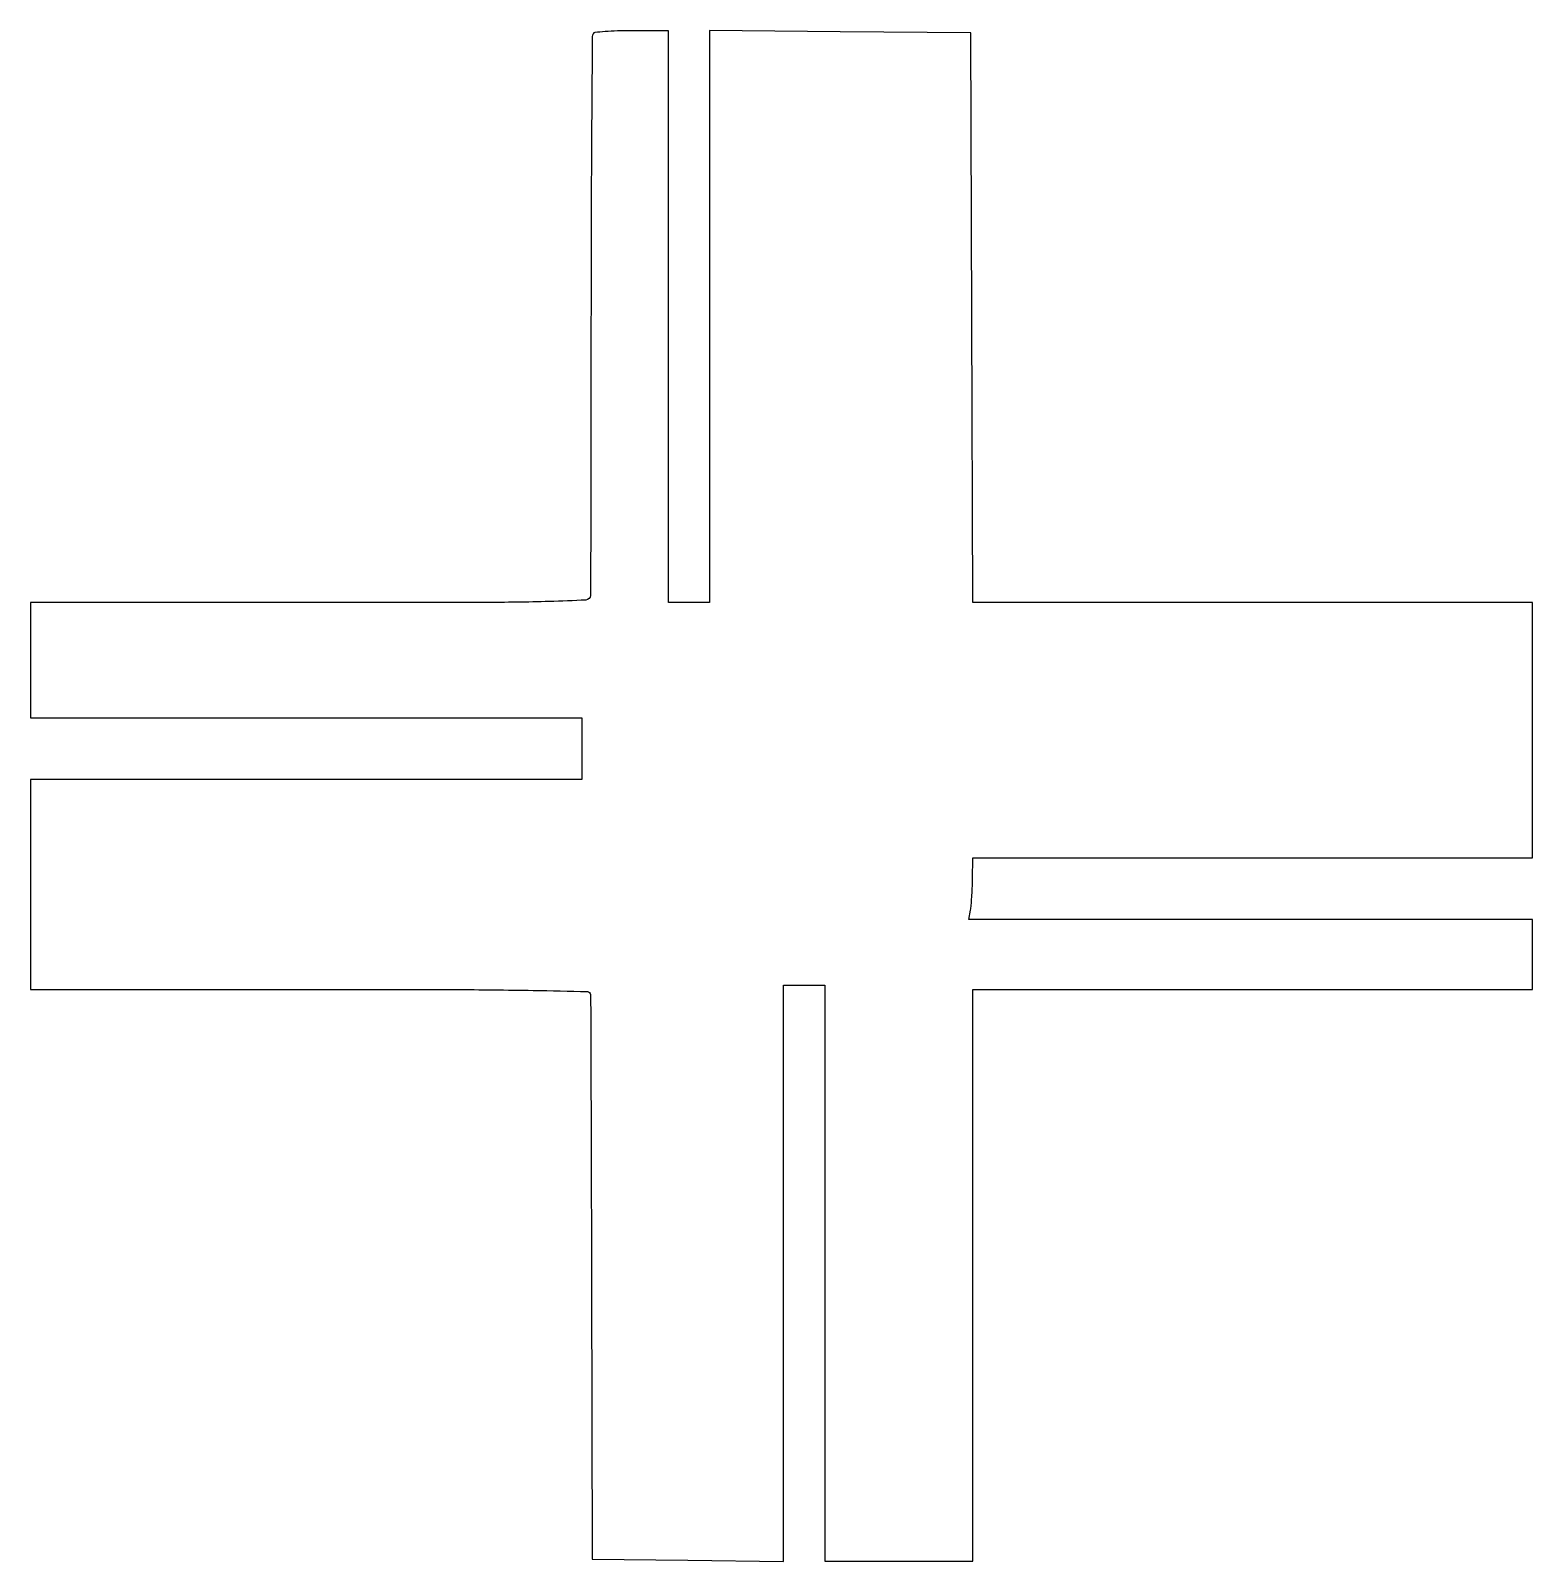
# Model space of a CAD drawing. Extents: x 0 to 365, y 0 to 372.
import ezdxf

# ---------------------------------------------------------------- set-up
doc = ezdxf.new("R2010")
doc.units = 0

msp = doc.modelspace()

# ---------------------------------------------------------------- linework, layer by layer
msp.add_lwpolyline([(136.687622, 371.25, 0.129079), (136.510679, 370.596068, 0.000079), (136.36674, 351.039062, 0.000985), (136.2527, 329.242425, 0.000601), (136.199664, 303.5, -0.000097), (136.172481, 277.688858, -0.000156), (136.138148, 255.667187, -0.000025), (136.100662, 236.141164, -0.009654), (136.071059, 234.75, -0.386385), (134.956069, 233.618416, -0.007413), (126.035986, 233.256695, -0.005963), (110.246828, 233.039141, -0.000463), (68, 233), (0, 233), (0, 219), (0, 205), (67, 205), (134, 205), (134, 197.5), (134, 190), (67, 190), (0, 190), (0, 164.5), (0, 139), (68, 139, -0.000729), (102.98737, 138.948983, -0.003861), (122.1503, 138.745122, -0.001413), (135.33379, 138.465773, -0.389418), (136.076824, 137.75, -0.014425), (136.109545, 136.744574, -0.000019), (136.181951, 116.892188, -0.000164), (136.254897, 94.660177, -0.000101), (136.326824, 68.5), (136.5, 0.5), (159.75, 0.23157), (183, -0.036861), (183, 69.98157), (183, 140), (188, 140), (193, 140), (193, 70), (193, 0), (211, 0), (229, 0), (229, 69.5), (229, 139), (297, 139), (365, 139), (365, 147.5), (365, 156), (296.506275, 156), (228.012549, 156), (228.431964, 158.25, 0.023355), (228.598887, 159.455513, 0.006289), (228.750005, 161.38125, 0.006355), (228.866439, 163.574999, 0.006541), (228.92569, 165.75), (229, 171), (297, 171), (365, 171), (365, 202), (365, 233), (297.006845, 233), (229.013691, 233), (228.756845, 302.25), (228.5, 371.5), (196.75, 371.764047), (165, 372.028094), (165, 302.514047), (165, 233), (160, 233), (155, 233), (155, 302.5), (155, 372), (146.059017, 372, 0.007842), (142.601122, 371.945762, 0.012124), (139.618014, 371.779688, 0.006491), (137.147134, 371.549624, 0.240476)], format="xyb", close=True)

doc.saveas('drawing.dxf')
